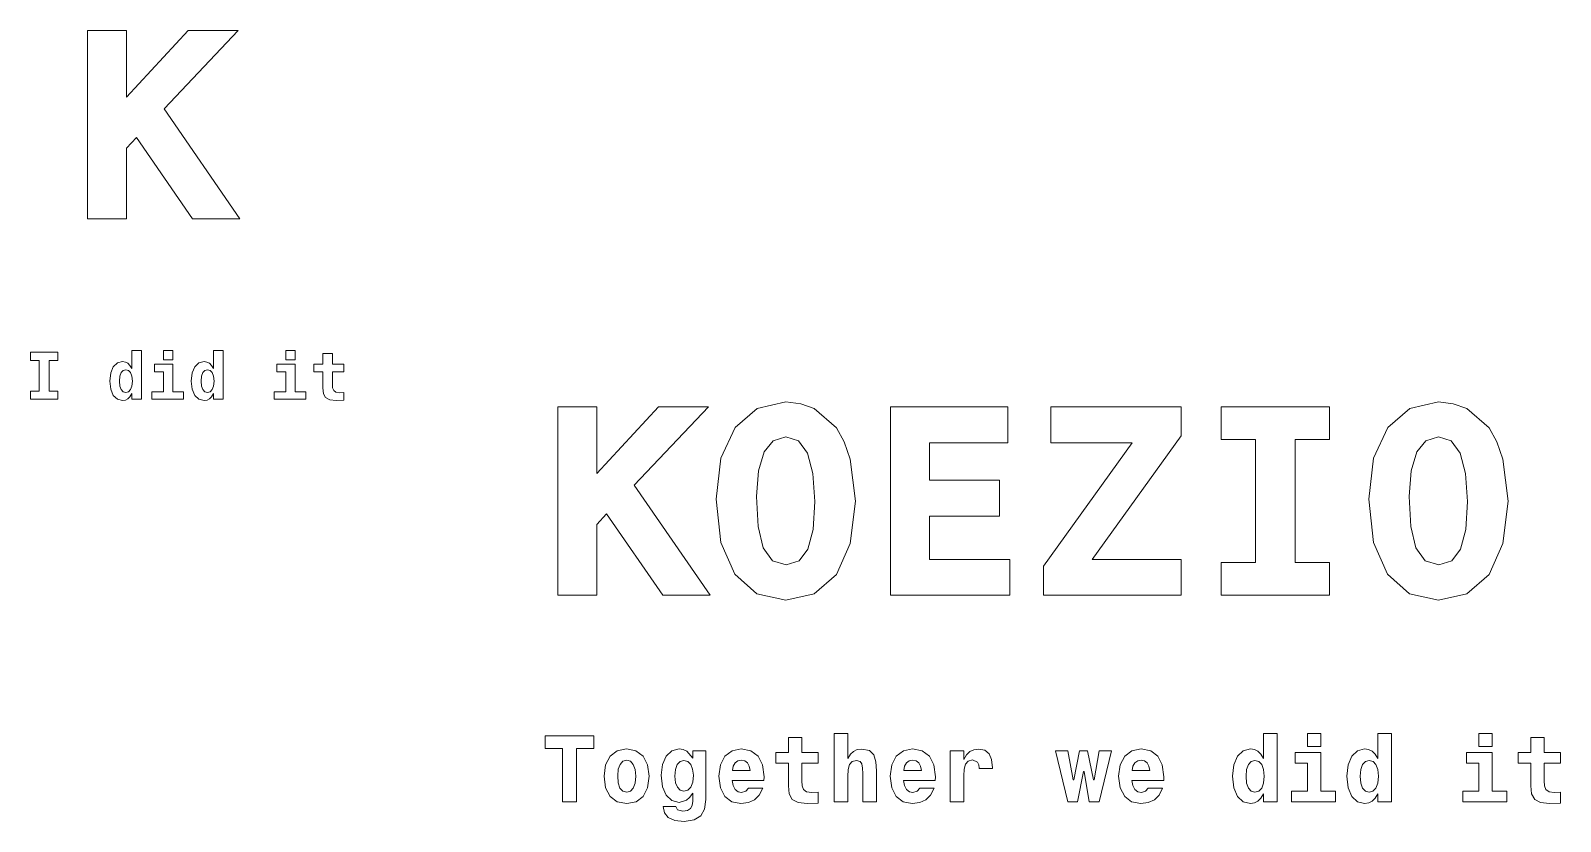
# Model space of a CAD drawing. Extents: x 46 to 208, y 78 to 162.
import ezdxf

# ---------------------------------------------------------------- set-up
doc = ezdxf.new("R2010")
doc.units = 0

msp = doc.modelspace()

# ---------------------------------------------------------------- linework, layer by layer
at = {"color": 7, "lineweight": 13}
for points in [[(51.786743, 162.247833), (51.786743, 142.247833), (55.9366, 142.247833), (55.9366, 149.76944), (56.974064, 150.893372), (62.93948, 142.247833), (67.982712, 142.247833), (59.913544, 153.919296), (67.809799, 162.247833), (62.478386, 162.247833), (55.9366, 155.158493), (55.9366, 162.247833)], [(46.642651, 127.197403), (46.642651, 123.926514), (45.727665, 123.926514), (45.727665, 123.061958), (48.609509, 123.061958), (48.609509, 123.926514), (47.694523, 123.926514), (47.694523, 127.197403), (48.609509, 127.197403), (48.609509, 128.061951), (45.727665, 128.061951), (45.727665, 127.197403)], [(56.505764, 123.659943), (56.505764, 123.061958), (57.536022, 123.061958), (57.536022, 128.234863), (56.505764, 128.234863), (56.505764, 126.340057), (56.296829, 126.664261), (56.066284, 126.894814), (55.806915, 127.02449), (55.504322, 127.067719), (54.956772, 126.92363), (54.524498, 126.520172), (54.243515, 125.871758), (54.142651, 125), (54.243515, 124.121033), (54.524498, 123.465416), (54.956772, 123.061958), (55.504322, 122.925072), (55.814121, 122.9683), (56.073486, 123.097984), (56.296829, 123.328529)], [(59.848701, 128.234863), (59.848701, 127.255043), (60.864555, 127.255043), (60.864555, 128.234863)], [(65.180115, 123.659943), (65.180115, 123.061958), (66.210373, 123.061958), (66.210373, 128.234863), (65.180115, 128.234863), (65.180115, 126.340057), (64.971184, 126.664261), (64.740631, 126.894814), (64.48127, 127.02449), (64.178673, 127.067719), (63.631126, 126.92363), (63.198845, 126.520172), (62.91787, 125.871758), (62.817001, 125), (62.91787, 124.121033), (63.198845, 123.465416), (63.631126, 123.061958), (64.178673, 122.925072), (64.488472, 122.9683), (64.747841, 123.097984), (64.971184, 123.328529)], [(72.860229, 128.234863), (72.860229, 127.255043), (73.876083, 127.255043), (73.876083, 128.234863)], [(79.048988, 126.801147), (77.817001, 126.801147), (77.817001, 127.932274), (76.801147, 127.932274), (76.801147, 126.801147), (75.835732, 126.801147), (75.835732, 125.994232), (76.801147, 125.994232), (76.801147, 124.272331), (76.865997, 123.652733), (77.096542, 123.234871), (77.536026, 123.004318), (78.227661, 122.925072), (79.048988, 122.96109), (79.048988, 123.782417), (78.573486, 123.753601), (78.184433, 123.811241), (77.953888, 123.984146), (77.845825, 124.265129), (77.817001, 124.639771), (77.817001, 125.994232), (79.048988, 125.994232)], [(55.850143, 126.203171), (56.145535, 126.123917), (56.361671, 125.900574), (56.505764, 125.51873), (56.556198, 125), (56.505764, 124.47406), (56.361671, 124.092216), (56.138329, 123.861671), (55.850143, 123.789627), (55.569164, 123.861671), (55.353027, 124.092216), (55.216141, 124.47406), (55.172913, 125), (55.216141, 125.51873), (55.353027, 125.893372), (55.569164, 126.123917)], [(61.974064, 123.861671), (60.864555, 123.861671), (60.864555, 126.801147), (58.912106, 126.801147), (58.912106, 125.994232), (59.848701, 125.994232), (59.848701, 123.861671), (58.616714, 123.861671), (58.616714, 123.061958), (61.974064, 123.061958)], [(64.524498, 126.203171), (64.819885, 126.123917), (65.036026, 125.900574), (65.180115, 125.51873), (65.230545, 125), (65.180115, 124.47406), (65.036026, 124.092216), (64.812683, 123.861671), (64.524498, 123.789627), (64.243515, 123.861671), (64.027374, 124.092216), (63.890488, 124.47406), (63.847263, 125), (63.890488, 125.51873), (64.027374, 125.893372), (64.243515, 126.123917)], [(74.985588, 123.861671), (73.876083, 123.861671), (73.876083, 126.801147), (71.92363, 126.801147), (71.92363, 125.994232), (72.860229, 125.994232), (72.860229, 123.861671), (71.628242, 123.861671), (71.628242, 123.061958), (74.985588, 123.061958)], [(101.786743, 122.247841), (101.786743, 102.247841), (105.9366, 102.247841), (105.9366, 109.769455), (106.97406, 110.893372), (112.939484, 102.247841), (117.982712, 102.247841), (109.913544, 113.919312), (117.809799, 122.247841), (112.478386, 122.247841), (105.9366, 115.158501), (105.9366, 122.247841)], [(118.616714, 112.44957), (119.106628, 107.838615), (120.605186, 104.466858), (122.939484, 102.39193), (126.023056, 101.700287), (129.048996, 102.39193), (131.412109, 104.438042), (132.881836, 107.752167), (133.429398, 112.247841), (132.881836, 116.714699), (132.247833, 118.530258), (131.412109, 120.028824), (129.048996, 122.074928), (127.60807, 122.593658), (126.023056, 122.795395), (122.9683, 122.074928), (120.634003, 120.05764), (119.135445, 116.801155)], [(137.146973, 122.247841), (137.146973, 102.247841), (149.855911, 102.247841), (149.855911, 106.051872), (141.296829, 106.051872), (141.296829, 110.63401), (148.760803, 110.63401), (148.760803, 114.466858), (141.296829, 114.466858), (141.296829, 118.443802), (149.625366, 118.443802), (149.625366, 122.247841)], [(153.429398, 105.331413), (153.429398, 102.247841), (168.069168, 102.247841), (168.069168, 106.051872), (158.587891, 106.051872), (168.069168, 119.164268), (168.069168, 122.247841), (154.207489, 122.247841), (154.207489, 118.443802), (162.853027, 118.443802)], [(175.965424, 118.789627), (175.965424, 105.706055), (172.305481, 105.706055), (172.305481, 102.247841), (183.832855, 102.247841), (183.832855, 105.706055), (180.172913, 105.706055), (180.172913, 118.789627), (183.832855, 118.789627), (183.832855, 122.247841), (172.305481, 122.247841), (172.305481, 118.789627)], [(188.011536, 112.44957), (188.501434, 107.838615), (190, 104.466858), (192.33429, 102.39193), (195.417877, 101.700287), (198.443802, 102.39193), (200.806915, 104.438042), (202.276657, 107.752167), (202.824203, 112.247841), (202.276657, 116.714699), (201.642639, 118.530258), (200.806915, 120.028824), (198.443802, 122.074928), (197.002884, 122.593658), (195.417877, 122.795395), (192.363113, 122.074928), (190.028809, 120.05764), (188.530258, 116.801155)], [(126.023056, 119.077812), (127.377518, 118.645538), (128.328537, 117.348709), (128.904907, 115.187325), (129.106628, 112.190201), (128.933716, 109.221901), (128.386169, 107.146973), (127.435158, 105.878967), (126.080688, 105.47551), (124.610947, 105.907784), (123.631126, 107.262253), (123.083572, 109.53891), (122.91066, 112.737755), (123.112396, 115.47551), (123.717575, 117.463982), (124.697403, 118.645538)], [(195.417877, 119.077812), (196.772339, 118.645538), (197.723343, 117.348709), (198.299713, 115.187325), (198.501434, 112.190201), (198.328522, 109.221901), (197.780975, 107.146973), (196.829971, 105.878967), (195.475494, 105.47551), (194.005768, 105.907784), (193.02594, 107.262253), (192.478394, 109.53891), (192.305481, 112.737755), (192.507202, 115.47551), (193.112396, 117.463982), (194.092224, 118.645538)], [(102.299713, 85.95533), (102.299713, 80.286743), (103.762245, 80.286743), (103.762245, 85.95533), (105.618156, 85.95533), (105.618156, 87.286743), (100.443802, 87.286743), (100.443802, 85.95533)], [(129.452454, 85.521614), (127.727669, 85.521614), (127.727669, 87.105186), (126.305481, 87.105186), (126.305481, 85.521614), (124.953888, 85.521614), (124.953888, 84.39193), (126.305481, 84.39193), (126.305481, 81.98127), (126.396255, 81.113831), (126.719025, 80.528816), (127.334297, 80.206055), (128.302597, 80.0951), (129.452454, 80.145531), (129.452454, 81.295387), (128.786743, 81.255043), (128.242081, 81.335732), (127.919312, 81.577812), (127.768013, 81.971184), (127.727669, 82.495674), (127.727669, 84.39193), (129.452454, 84.39193)], [(131.167145, 87.528816), (131.167145, 80.286743), (132.609512, 80.286743), (132.609512, 82.979828), (132.649857, 83.716141), (132.801147, 84.240631), (133.093658, 84.553314), (133.547546, 84.664261), (133.920746, 84.5634), (134.122482, 84.301155), (134.193085, 83.867432), (134.213257, 83.302597), (134.213257, 80.286743), (135.655624, 80.286743), (135.655624, 83.574928), (135.605194, 84.543228), (135.403458, 85.269455), (134.939484, 85.723343), (134.112396, 85.884727), (133.628235, 85.824203), (133.224792, 85.642654), (132.891937, 85.329971), (132.609512, 84.876083), (132.609512, 87.528816)], [(176.828522, 81.123917), (176.828522, 80.286743), (178.270889, 80.286743), (178.270889, 87.528816), (176.828522, 87.528816), (176.828522, 84.876083), (176.536011, 85.329971), (176.213257, 85.65274), (175.850128, 85.834297), (175.426514, 85.894814), (174.659943, 85.693085), (174.054749, 85.128242), (173.661377, 84.220459), (173.520172, 83), (173.661377, 81.769455), (174.054749, 80.851585), (174.659943, 80.286743), (175.426514, 80.0951), (175.860229, 80.155617), (176.223328, 80.337173), (176.536011, 80.659943)], [(181.508636, 87.528816), (181.508636, 86.157059), (182.930832, 86.157059), (182.930832, 87.528816)], [(188.97261, 81.123917), (188.97261, 80.286743), (190.414978, 80.286743), (190.414978, 87.528816), (188.97261, 87.528816), (188.97261, 84.876083), (188.680115, 85.329971), (188.35733, 85.65274), (187.994232, 85.834297), (187.570587, 85.894814), (186.804016, 85.693085), (186.198837, 85.128242), (185.805466, 84.220459), (185.664246, 83), (185.805466, 81.769455), (186.198837, 80.851585), (186.804016, 80.286743), (187.570587, 80.0951), (188.004303, 80.155617), (188.367432, 80.337173), (188.680115, 80.659943)], [(199.724762, 87.528816), (199.724762, 86.157059), (201.146973, 86.157059), (201.146973, 87.528816)], [(208.389038, 85.521614), (206.664246, 85.521614), (206.664246, 87.105186), (205.242065, 87.105186), (205.242065, 85.521614), (203.890472, 85.521614), (203.890472, 84.39193), (205.242065, 84.39193), (205.242065, 81.98127), (205.33284, 81.113831), (205.655609, 80.528816), (206.270874, 80.206055), (207.239182, 80.0951), (208.389038, 80.145531), (208.389038, 81.295387), (207.723328, 81.255043), (207.17865, 81.335732), (206.855896, 81.577812), (206.70459, 81.971184), (206.664246, 82.495674), (206.664246, 84.39193), (208.389038, 84.39193)], [(106.707489, 82.989914), (106.868874, 81.749283), (107.342941, 80.841499), (108.099426, 80.286743), (109.10807, 80.0951), (110.106628, 80.286743), (110.863113, 80.841499), (111.337173, 81.749283), (111.508644, 82.989914), (111.337173, 84.220459), (110.863113, 85.138329), (110.096542, 85.693085), (109.097984, 85.894814), (108.099426, 85.693085), (107.342941, 85.138329), (106.868874, 84.220459)], [(109.10807, 84.694527), (109.511528, 84.583572), (109.814117, 84.260803), (109.995674, 83.726227), (110.066284, 83), (109.995674, 82.263687), (109.814117, 81.729103), (109.511528, 81.406342), (109.10807, 81.305473), (108.694527, 81.406342), (108.39193, 81.739189), (108.210373, 82.283859), (108.149857, 83.040344), (108.210373, 83.746399), (108.402016, 84.260803), (108.704613, 84.583572)], [(116.138329, 80.34726), (116.077812, 79.893372), (115.896255, 79.560516), (115.573486, 79.368874), (115.08934, 79.298271), (114.514412, 79.429398), (114.322769, 79.792503), (112.971184, 79.792503), (112.971184, 79.772331), (113.112396, 79.106628), (113.536026, 78.612389), (114.242073, 78.309799), (115.220459, 78.198845), (116.289627, 78.350143), (117.005768, 78.773773), (117.399139, 79.510086), (117.530258, 80.528816), (117.530258, 85.713257), (116.138329, 85.713257), (116.138329, 84.916428), (115.502884, 85.65274), (115.129684, 85.834297), (114.685883, 85.894814), (113.919312, 85.693085), (113.314117, 85.138329), (112.920746, 84.260803), (112.779541, 83.110954), (112.920746, 81.880402), (113.314117, 80.972626), (113.919312, 80.407784), (114.685883, 80.216141), (115.472626, 80.438042), (115.795387, 80.750717), (116.138329, 81.214699)], [(115.200287, 81.416428), (114.806915, 81.517288), (114.49424, 81.819885), (114.292511, 82.314117), (114.221901, 83), (114.292511, 83.726227), (114.484146, 84.250717), (114.796829, 84.573486), (115.200287, 84.684441), (115.603745, 84.573486), (115.926514, 84.260803), (116.118156, 83.766571), (116.198845, 83.110954), (116.128242, 82.374641), (115.926514, 81.850143), (115.613831, 81.517288)], [(122.069168, 81.739189), (121.766571, 81.396255), (121.332855, 81.275215), (120.94957, 81.355911), (120.646973, 81.597984), (120.425072, 82.001442), (120.324203, 82.556198), (123.703171, 82.556198), (123.713257, 82.919312), (123.551872, 84.200287), (123.077812, 85.138329), (122.321327, 85.703171), (121.292511, 85.894814), (120.314117, 85.693085), (119.55764, 85.128242), (119.073486, 84.210373), (118.912102, 83), (119.073486, 81.769455), (119.55764, 80.851585), (120.293945, 80.286743), (121.262253, 80.0951), (122.069168, 80.195969), (122.714699, 80.488472), (123.208939, 80.992798), (123.58213, 81.739189)], [(122.230545, 83.5951), (120.354469, 83.5951), (120.435158, 84.059074), (120.646973, 84.412102), (120.939484, 84.634003), (121.292511, 84.714699), (121.66571, 84.634003), (121.958214, 84.422188), (122.139771, 84.06916)], [(140.285309, 81.739189), (139.982712, 81.396255), (139.548996, 81.275215), (139.16571, 81.355911), (138.863113, 81.597984), (138.641205, 82.001442), (138.540344, 82.556198), (141.919312, 82.556198), (141.929398, 82.919312), (141.768005, 84.200287), (141.293945, 85.138329), (140.53746, 85.703171), (139.508652, 85.894814), (138.530258, 85.693085), (137.773773, 85.128242), (137.289627, 84.210373), (137.128235, 83), (137.289627, 81.769455), (137.773773, 80.851585), (138.510086, 80.286743), (139.478394, 80.0951), (140.285309, 80.195969), (140.930832, 80.488472), (141.425079, 80.992798), (141.798279, 81.739189)], [(140.446686, 83.5951), (138.570602, 83.5951), (138.651306, 84.059074), (138.863113, 84.412102), (139.155624, 84.634003), (139.508652, 84.714699), (139.881836, 84.634003), (140.174347, 84.422188), (140.355911, 84.06916)], [(143.502884, 85.703171), (143.502884, 80.286743), (144.955338, 80.286743), (144.955338, 83.040344), (144.985596, 83.766571), (145.136887, 84.291069), (145.419312, 84.613831), (145.883286, 84.724785), (146.397705, 84.492798), (146.53891, 84.220459), (146.58934, 83.84726), (146.58934, 83.817001), (147.991364, 83.817001), (147.991364, 83.907784), (147.900574, 84.775215), (147.638336, 85.390488), (147.184448, 85.753601), (146.528824, 85.884727), (146.004333, 85.814117), (145.580688, 85.612389), (145.227661, 85.269455), (144.955338, 84.785301), (144.955338, 85.703171)], [(156.030258, 80.286743), (157.059082, 80.286743), (157.664261, 83.504326), (157.734863, 83.504326), (158.299713, 80.286743), (159.338623, 80.286743), (160.670029, 85.703171), (159.348694, 85.703171), (158.824203, 82.616714), (158.753601, 82.616714), (158.118164, 85.703171), (157.240631, 85.703171), (156.635437, 82.616714), (156.56485, 82.616714), (156.010086, 85.703171), (154.698853, 85.703171)], [(164.573486, 81.739189), (164.270889, 81.396255), (163.837173, 81.275215), (163.453888, 81.355911), (163.151291, 81.597984), (162.929398, 82.001442), (162.828522, 82.556198), (166.207489, 82.556198), (166.217575, 82.919312), (166.056183, 84.200287), (165.582123, 85.138329), (164.825653, 85.703171), (163.796829, 85.894814), (162.818451, 85.693085), (162.061951, 85.128242), (161.577805, 84.210373), (161.416428, 83), (161.577805, 81.769455), (162.061951, 80.851585), (162.798264, 80.286743), (163.766571, 80.0951), (164.573486, 80.195969), (165.219025, 80.488472), (165.713257, 80.992798), (166.086456, 81.739189)], [(164.734863, 83.5951), (162.858795, 83.5951), (162.939484, 84.059074), (163.151291, 84.412102), (163.443802, 84.634003), (163.796829, 84.714699), (164.170029, 84.634003), (164.462524, 84.422188), (164.644089, 84.06916)], [(175.91066, 84.684441), (176.324203, 84.573486), (176.626801, 84.260803), (176.828522, 83.726227), (176.899139, 83), (176.828522, 82.263687), (176.626801, 81.729103), (176.314117, 81.406342), (175.91066, 81.305473), (175.517288, 81.406342), (175.214691, 81.729103), (175.023041, 82.263687), (174.962524, 83), (175.023041, 83.726227), (175.214691, 84.250717), (175.517288, 84.573486)], [(184.484146, 81.406342), (182.930832, 81.406342), (182.930832, 85.521614), (180.197388, 85.521614), (180.197388, 84.39193), (181.508636, 84.39193), (181.508636, 81.406342), (179.783844, 81.406342), (179.783844, 80.286743), (184.484146, 80.286743)], [(188.054749, 84.684441), (188.468292, 84.573486), (188.770874, 84.260803), (188.97261, 83.726227), (189.043213, 83), (188.97261, 82.263687), (188.770874, 81.729103), (188.458206, 81.406342), (188.054749, 81.305473), (187.661377, 81.406342), (187.35878, 81.729103), (187.167145, 82.263687), (187.106628, 83), (187.167145, 83.726227), (187.35878, 84.250717), (187.661377, 84.573486)], [(202.700287, 81.406342), (201.146973, 81.406342), (201.146973, 85.521614), (198.413528, 85.521614), (198.413528, 84.39193), (199.724762, 84.39193), (199.724762, 81.406342), (197.999985, 81.406342), (197.999985, 80.286743), (202.700287, 80.286743)]]:
    msp.add_lwpolyline(points, close=True, dxfattribs=at)

doc.saveas('drawing.dxf')
